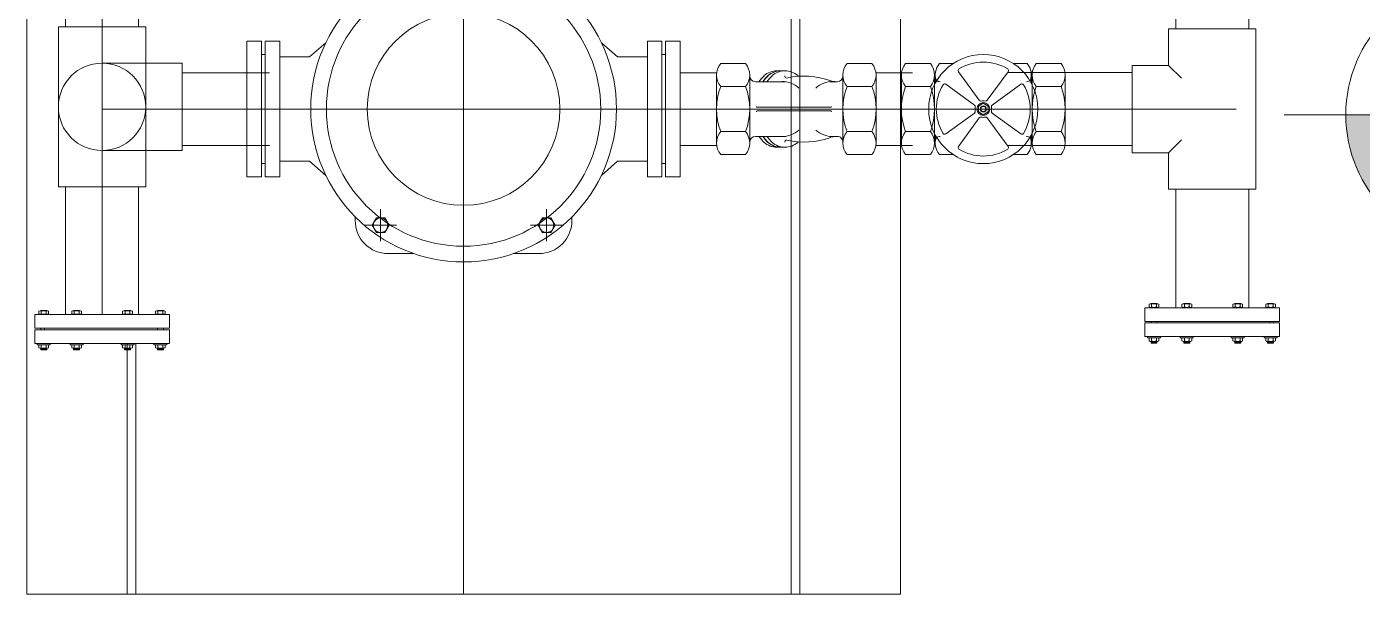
# Model space of a CAD drawing. Header units: millimetres. Extents: x -14329 to 996201, y -409013 to 338495.
# Drawn here: x -6883 to -5900, y 10193 to 10610 of the extents above; entities that cross this region are included whole.
import ezdxf

# ---------------------------------------------------------------- set-up
doc = ezdxf.new("R2010")
doc.units = ezdxf.units.MM
doc.layers.add('A-ANNO-NOTE', color=131, linetype='Continuous', lineweight=9)
doc.layers.add('A-DETL-GENF', color=92, linetype='Continuous', lineweight=9)

# ---------------------------------------------------------------- blocks, each defined once
blk = doc.blocks.new('water-tank-enclosure - water-tank-enclosure-421322-Ground Floor Lvl')
at = {"layer": 'A-DETL-GENF'}
for p, q in [((156.25, -1729.66), (156.25, -2729.66)), ((156.25, -1729.66), (156.25, -2729.66)), ((156.25, -1729.66), (156.25, -2729.66)), ((477.68, -1729.66), (477.68, -2729.66)), ((799.11, -2729.66), (799.11, -1729.66)), ((799.11, -2729.66), (799.11, -1729.66)), ((799.11, -2729.66), (799.11, -1729.66)), ((211.69, -2523.83), (211.69, -1935.49)), ((718.75, -2728.04), (718.75, -2111.06)), ((725.18, -2728.23), (725.18, -2110.88)), ((184.9, -2144.12), (184.9, -2311.97)), ((238.48, -2311.97), (238.48, -2144.12)), ((1001.77, -2145.72), (1001.77, -2313.57)), ((1055.34, -2313.57), (1055.34, -2145.72)), ((179.55, -2311.97), (243.83, -2311.97)), ((179.55, -2429.83), (179.55, -2311.97)), ((243.83, -2311.97), (243.83, -2429.83)), ((996.41, -2313.57), (996.41, -2340.36)), ((1060.7, -2313.57), (996.41, -2313.57)), ((1060.7, -2431.43), (1060.7, -2313.57)), ((318.32, -2322.55), (318.32, -2422.49)), ((329.02, -2322.55), (318.32, -2322.55)), ((329.02, -2422.49), (329.02, -2322.55)), ((331.7, -2322.55), (331.7, -2422.49)), ((342.41, -2322.55), (331.7, -2322.55)), ((342.41, -2334.09), (342.41, -2322.55)), ((376.3, -2323.74), (364.42, -2334.09)), ((579.06, -2323.74), (590.95, -2334.09)), ((612.95, -2322.55), (623.66, -2322.55)), ((612.95, -2334.09), (612.95, -2322.55)), ((623.66, -2322.55), (623.66, -2422.49)), ((626.34, -2322.55), (637.05, -2322.55)), ((626.34, -2422.49), (626.34, -2322.55)), ((637.05, -2322.55), (637.05, -2422.49)), ((329.02, -2332.34), (331.7, -2332.34)), ((329.02, -2412.7), (329.02, -2332.34)), ((331.7, -2332.34), (331.7, -2412.7)), ((342.41, -2410.95), (342.41, -2334.09)), ((364.42, -2334.09), (342.41, -2334.09)), ((590.95, -2334.09), (612.95, -2334.09)), ((612.95, -2410.95), (612.95, -2334.09)), ((623.66, -2332.34), (623.66, -2412.7)), ((626.34, -2332.34), (623.66, -2332.34)), ((626.34, -2412.7), (626.34, -2332.34)), ((211.69, -2338.76), (270.62, -2338.76)), ((270.62, -2338.76), (270.62, -2403.05)), ((334.8, -2345.73), (270.62, -2345.73)), ((637.05, -2345.73), (663.84, -2345.73)), ((663.83, -2397.57), (663.83, -2347.45)), ((666.89, -2339.02), (685.15, -2339.02)), ((688.21, -2347.46), (688.21, -2397.57)), ((708.22, -2344.35), (714.1, -2344.35)), ((756.78, -2347.46), (756.78, -2397.57)), ((778.09, -2339.02), (759.83, -2339.02)), ((781.15, -2345.73), (807.95, -2345.73)), ((781.16, -2397.57), (781.16, -2347.45)), ((799.8, -2397.57), (799.8, -2347.46)), ((799.8, -2347.46), (799.8, -2397.57)), ((802.85, -2339.03), (821.12, -2339.03)), ((821.12, -2339.03), (802.85, -2339.03)), ((824.16, -2347.46), (824.16, -2397.57)), ((824.16, -2397.58), (824.16, -2347.46)), ((824.71, -2353.41), (824.71, -2347.44)), ((827.77, -2339.01), (837.87, -2339.01)), ((857.12, -2366.05), (841.72, -2345)), ((863.01, -2366.05), (878.41, -2345)), ((878.65, -2345.72), (905.44, -2345.72)), ((892.36, -2339.01), (882.26, -2339.01)), ((895.42, -2347.45), (895.42, -2353.41)), ((895.97, -2347.44), (895.97, -2397.55)), ((895.97, -2397.56), (895.97, -2347.44)), ((917.29, -2339.02), (899.01, -2339.02)), ((899.01, -2339.02), (917.29, -2339.02)), ((905.44, -2345.72), (969.63, -2345.72)), ((920.33, -2397.55), (920.33, -2347.44)), ((920.33, -2347.45), (920.33, -2397.55)), ((969.63, -2340.36), (969.63, -2404.65)), ((996.41, -2340.36), (969.63, -2340.36)), ((996.41, -2340.36), (1005.88, -2349.83)), ((666.89, -2355.89), (685.15, -2355.89)), ((692.38, -2352.41), (714.42, -2352.41)), ((746.81, -2352.42), (752.6, -2352.42)), ((778.1, -2355.89), (759.83, -2355.89)), ((802.85, -2355.9), (821.12, -2355.9)), ((821.12, -2355.9), (802.85, -2355.9)), ((853.61, -2369.56), (832.56, -2354.16)), ((866.52, -2369.56), (887.57, -2354.16)), ((895.42, -2353.41), (895.42, -2352.46)), ((917.28, -2355.88), (899.02, -2355.88)), ((899.02, -2355.88), (917.28, -2355.88)), ((211.69, -2372.5), (1046.23, -2372.5)), ((693.74, -2371.21), (747.79, -2371.21)), ((693.74, -2373.79), (747.79, -2373.79)), ((853.61, -2375.45), (832.56, -2390.85)), ((856.42, -2370.4), (860.07, -2368.29)), ((856.42, -2374.61), (856.42, -2370.4)), ((860.07, -2376.72), (856.42, -2374.61)), ((860.07, -2368.29), (863.72, -2370.4)), ((863.72, -2374.61), (860.07, -2376.72)), ((863.72, -2370.4), (863.72, -2374.61)), ((866.52, -2375.45), (887.57, -2390.85)), ((725.18, -2729.66), (725.18, -2384.88)), ((857.12, -2378.96), (841.72, -2400.01)), ((863.01, -2378.96), (878.41, -2400.01)), ((666.88, -2389.13), (685.14, -2389.13)), ((692.38, -2392.6), (714.47, -2392.6)), ((718.75, -2729.66), (718.75, -2388.13)), ((746.81, -2392.6), (752.6, -2392.6)), ((778.1, -2389.13), (759.84, -2389.13)), ((802.85, -2389.14), (821.12, -2389.14)), ((821.12, -2389.14), (802.85, -2389.14)), ((824.71, -2397.56), (824.71, -2391.58)), ((895.42, -2397.56), (895.42, -2391.58)), ((917.28, -2389.13), (899.02, -2389.13)), ((899.02, -2389.13), (917.28, -2389.13)), ((996.41, -2404.65), (1005.88, -2395.18)), ((270.62, -2403.05), (211.69, -2403.05)), ((334.8, -2399.3), (270.62, -2399.3)), ((637.05, -2399.3), (663.83, -2399.3)), ((685.14, -2406), (666.88, -2406)), ((708.22, -2400.67), (714.1, -2400.67)), ((759.84, -2406), (778.1, -2406)), ((781.16, -2399.3), (807.94, -2399.3)), ((821.1, -2406.01), (802.85, -2406.01)), ((802.85, -2406.01), (821.1, -2406.01)), ((837.88, -2406), (827.76, -2406)), ((878.66, -2399.29), (905.44, -2399.29)), ((882.26, -2406), (892.37, -2406)), ((899.03, -2405.99), (917.28, -2405.99)), ((917.28, -2405.99), (899.03, -2405.99)), ((905.44, -2399.29), (969.63, -2399.29)), ((969.63, -2404.65), (996.41, -2404.65)), ((996.41, -2404.65), (996.41, -2431.43)), ((331.7, -2412.7), (329.02, -2412.7)), ((342.41, -2410.95), (364.42, -2410.95)), ((342.41, -2422.49), (342.41, -2410.95)), ((364.42, -2410.95), (376.3, -2421.29)), ((590.95, -2410.95), (579.06, -2421.29)), ((612.95, -2410.95), (590.95, -2410.95)), ((612.95, -2422.49), (612.95, -2410.95)), ((623.66, -2412.7), (626.34, -2412.7)), ((318.32, -2422.49), (329.02, -2422.49)), ((331.7, -2422.49), (342.41, -2422.49)), ((623.66, -2422.49), (612.95, -2422.49)), ((637.05, -2422.49), (626.34, -2422.49)), ((243.83, -2429.83), (179.55, -2429.83)), ((184.9, -2429.83), (184.9, -2523.83)), ((238.48, -2523.83), (238.48, -2429.83)), ((996.41, -2431.43), (1060.7, -2431.43)), ((1001.77, -2431.43), (1001.77, -2518.75)), ((1055.34, -2518.75), (1055.34, -2431.43)), ((416.61, -2446.24), (416.61, -2469.8)), ((538.75, -2446.24), (538.75, -2469.8)), ((397.97, -2454.85), (397.97, -2451.9)), ((410.4, -2458.02), (413.51, -2452.64)), ((413.51, -2452.64), (419.71, -2452.64)), ((419.71, -2452.64), (422.81, -2458.02)), ((535.65, -2452.64), (532.55, -2458.02)), ((541.85, -2452.64), (535.65, -2452.64)), ((544.96, -2458.02), (541.85, -2452.64)), ((557.39, -2454.85), (557.39, -2451.9)), ((404.83, -2458.02), (428.39, -2458.02)), ((413.51, -2463.39), (410.4, -2458.02)), ((419.71, -2463.39), (413.51, -2463.39)), ((422.81, -2458.02), (419.71, -2463.39)), ((550.53, -2458.02), (526.97, -2458.02)), ((532.55, -2458.02), (535.65, -2463.39)), ((535.65, -2463.39), (541.85, -2463.39)), ((541.85, -2463.39), (544.96, -2458.02)), ((422.26, -2478.91), (441.12, -2478.91)), ((533.1, -2478.91), (514.24, -2478.91)), ((162.14, -2533.88), (162.14, -2523.83)), ((162.14, -2523.83), (261.24, -2523.83)), ((165.18, -2523.26), (165.18, -2521.3)), ((166.09, -2520.97), (171.49, -2520.97)), ((171.49, -2523.59), (166.09, -2523.59)), ((166.6, -2520.72), (166.6, -2521.06)), ((170.98, -2520.72), (166.6, -2520.72)), ((166.6, -2523.59), (166.6, -2523.83)), ((167, -2521.3), (167, -2523.26)), ((170.58, -2521.3), (170.58, -2523.26)), ((170.98, -2520.97), (170.98, -2520.72)), ((170.98, -2523.83), (170.98, -2523.59)), ((172.4, -2521.3), (172.4, -2523.26)), ((189.34, -2523.26), (189.34, -2521.3)), ((190.25, -2520.97), (195.65, -2520.97)), ((195.65, -2523.59), (190.25, -2523.59)), ((190.76, -2520.72), (190.76, -2521.06)), ((195.14, -2520.72), (190.76, -2520.72)), ((190.76, -2523.59), (190.76, -2523.83)), ((191.16, -2521.3), (191.16, -2523.26)), ((194.74, -2521.3), (194.74, -2523.26)), ((195.14, -2520.97), (195.14, -2520.72)), ((195.14, -2523.83), (195.14, -2523.59)), ((196.56, -2521.3), (196.56, -2523.26)), ((226.82, -2521.3), (226.82, -2523.26)), ((233.13, -2520.97), (227.73, -2520.97)), ((227.73, -2523.59), (233.13, -2523.59)), ((228.24, -2520.72), (232.62, -2520.72)), ((228.24, -2520.97), (228.24, -2520.72)), ((228.24, -2523.83), (228.24, -2523.59)), ((228.64, -2521.3), (228.64, -2523.26)), ((232.22, -2521.3), (232.22, -2523.26)), ((232.62, -2520.72), (232.62, -2521.06)), ((232.62, -2523.59), (232.62, -2523.83)), ((234.04, -2523.26), (234.04, -2521.3)), ((250.98, -2521.3), (250.98, -2523.26)), ((257.29, -2520.97), (251.89, -2520.97)), ((251.89, -2523.59), (257.29, -2523.59)), ((252.4, -2520.72), (256.78, -2520.72)), ((252.4, -2520.97), (252.4, -2520.72)), ((252.4, -2523.83), (252.4, -2523.59)), ((252.8, -2521.3), (252.8, -2523.26)), ((256.38, -2521.3), (256.38, -2523.26)), ((256.78, -2520.72), (256.78, -2521.06)), ((256.78, -2523.59), (256.78, -2523.83)), ((258.2, -2523.26), (258.2, -2521.3)), ((261.24, -2523.83), (261.24, -2533.88)), ((979, -2518.75), (979, -2528.79)), ((1078.11, -2518.75), (979, -2518.75)), ((982.04, -2518.18), (982.04, -2516.21)), ((982.95, -2515.88), (988.35, -2515.88)), ((988.35, -2518.51), (982.95, -2518.51)), ((983.47, -2515.63), (983.47, -2515.98)), ((987.84, -2515.63), (983.47, -2515.63)), ((983.47, -2518.51), (983.47, -2518.75)), ((983.86, -2516.21), (983.86, -2518.18)), ((987.45, -2516.21), (987.45, -2518.18)), ((987.84, -2515.88), (987.84, -2515.63)), ((987.84, -2518.75), (987.84, -2518.51)), ((989.26, -2516.21), (989.26, -2518.18)), ((1006.21, -2518.18), (1006.21, -2516.21)), ((1007.11, -2515.88), (1012.52, -2515.88)), ((1012.52, -2518.51), (1007.11, -2518.51)), ((1007.63, -2515.63), (1007.63, -2515.98)), ((1012, -2515.63), (1007.63, -2515.63)), ((1007.63, -2518.51), (1007.63, -2518.75)), ((1008.02, -2516.21), (1008.02, -2518.18)), ((1011.61, -2516.21), (1011.61, -2518.18)), ((1012, -2515.88), (1012, -2515.63)), ((1012, -2518.75), (1012, -2518.51)), ((1013.42, -2516.21), (1013.42, -2518.18)), ((1043.68, -2516.21), (1043.68, -2518.18)), ((1049.99, -2515.88), (1044.59, -2515.88)), ((1044.59, -2518.51), (1049.99, -2518.51)), ((1045.1, -2515.63), (1049.48, -2515.63)), ((1045.1, -2515.88), (1045.1, -2515.63)), ((1045.1, -2518.75), (1045.1, -2518.51)), ((1045.5, -2516.21), (1045.5, -2518.18)), ((1049.08, -2516.21), (1049.08, -2518.18)), ((1049.48, -2515.63), (1049.48, -2515.98)), ((1049.48, -2518.51), (1049.48, -2518.75)), ((1050.9, -2518.18), (1050.9, -2516.21)), ((1067.84, -2516.21), (1067.84, -2518.18)), ((1074.15, -2515.88), (1068.75, -2515.88)), ((1068.75, -2518.51), (1074.15, -2518.51)), ((1069.26, -2515.63), (1073.64, -2515.63)), ((1069.26, -2515.88), (1069.26, -2515.63)), ((1069.26, -2518.75), (1069.26, -2518.51)), ((1069.66, -2516.21), (1069.66, -2518.18)), ((1073.24, -2516.21), (1073.24, -2518.18)), ((1073.64, -2515.63), (1073.64, -2515.98)), ((1073.64, -2518.51), (1073.64, -2518.75)), ((1075.06, -2518.18), (1075.06, -2516.21)), ((1078.11, -2528.79), (1078.11, -2518.75)), ((261.24, -2533.88), (162.14, -2533.88)), ((162.14, -2534.9), (162.14, -2544.95)), ((261.24, -2534.9), (162.14, -2534.9)), ((166.6, -2534.9), (166.6, -2533.88)), ((166.6, -2534.66), (166.6, -2534.9)), ((169.33, -2533.88), (169.33, -2534.9)), ((252.4, -2533.88), (252.4, -2534.9)), ((252.4, -2534.9), (252.4, -2534.66)), ((256.78, -2534.9), (256.78, -2533.88)), ((256.78, -2534.66), (256.78, -2534.9)), ((261.24, -2544.95), (261.24, -2534.9)), ((979, -2528.79), (1078.11, -2528.79)), ((979, -2529.82), (1078.11, -2529.82)), ((979, -2539.86), (979, -2529.82)), ((983.47, -2529.82), (983.47, -2528.79)), ((983.47, -2529.58), (983.47, -2529.82)), ((987.84, -2528.79), (987.84, -2529.82)), ((987.84, -2529.82), (987.84, -2529.58)), ((1070.92, -2528.79), (1070.92, -2529.82)), ((1073.64, -2529.82), (1073.64, -2528.79)), ((1073.64, -2529.58), (1073.64, -2529.82)), ((1078.11, -2529.82), (1078.11, -2539.86)), ((162.14, -2544.95), (261.24, -2544.95)), ((173.56, -2544.95), (164.02, -2544.95)), ((164.02, -2544.95), (164.02, -2545.95)), ((173.56, -2545.95), (173.56, -2544.95)), ((197.72, -2544.95), (188.18, -2544.95)), ((188.18, -2544.95), (188.18, -2545.95)), ((197.72, -2545.95), (197.72, -2544.95)), ((235.2, -2544.95), (225.66, -2544.95)), ((225.66, -2544.95), (225.66, -2545.95)), ((230.18, -2729.63), (230.18, -2544.92)), ((235.2, -2545.95), (235.2, -2544.95)), ((236.61, -2729.63), (236.61, -2544.92)), ((249.82, -2544.95), (259.36, -2544.95)), ((249.82, -2545.95), (249.82, -2544.95)), ((259.36, -2544.95), (259.36, -2545.95)), ((1078.11, -2539.86), (979, -2539.86)), ((990.43, -2539.86), (980.88, -2539.86)), ((980.88, -2539.86), (980.88, -2540.86)), ((980.88, -2540.86), (990.43, -2540.86)), ((982.04, -2541.19), (982.04, -2543.16)), ((988.35, -2540.86), (982.95, -2540.86)), ((982.95, -2543.49), (988.35, -2543.49)), ((983.47, -2544.74), (983.47, -2543.4)), ((987.84, -2544.74), (983.47, -2544.74)), ((983.86, -2543.16), (983.86, -2541.19)), ((987.45, -2543.16), (987.45, -2541.19)), ((987.84, -2543.49), (987.84, -2544.74)), ((989.26, -2543.16), (989.26, -2541.19)), ((990.43, -2540.86), (990.43, -2539.86)), ((1005.04, -2539.86), (1014.59, -2539.86)), ((1005.04, -2540.86), (1005.04, -2539.86)), ((1014.59, -2540.86), (1005.04, -2540.86)), ((1006.21, -2543.16), (1006.21, -2541.19)), ((1007.11, -2540.86), (1012.52, -2540.86)), ((1012.52, -2543.49), (1007.11, -2543.49)), ((1007.63, -2543.49), (1007.63, -2544.74)), ((1007.63, -2544.74), (1012, -2544.74)), ((1008.02, -2543.16), (1008.02, -2541.19)), ((1011.61, -2543.16), (1011.61, -2541.19)), ((1012, -2544.74), (1012, -2543.4)), ((1013.42, -2541.19), (1013.42, -2543.16)), ((1014.59, -2539.86), (1014.59, -2540.86)), ((1042.52, -2539.86), (1052.06, -2539.86)), ((1042.52, -2540.86), (1042.52, -2539.86)), ((1052.06, -2540.86), (1042.52, -2540.86)), ((1043.68, -2543.16), (1043.68, -2541.19)), ((1044.59, -2540.86), (1049.99, -2540.86)), ((1049.99, -2543.49), (1044.59, -2543.49)), ((1045.1, -2543.49), (1045.1, -2544.74)), ((1045.1, -2544.74), (1049.48, -2544.74)), ((1045.5, -2543.16), (1045.5, -2541.19)), ((1049.08, -2543.16), (1049.08, -2541.19)), ((1049.48, -2544.74), (1049.48, -2543.4)), ((1050.9, -2541.19), (1050.9, -2543.16)), ((1052.06, -2539.86), (1052.06, -2540.86)), ((1066.68, -2539.86), (1076.22, -2539.86)), ((1066.68, -2540.86), (1066.68, -2539.86)), ((1076.22, -2540.86), (1066.68, -2540.86)), ((1067.84, -2543.16), (1067.84, -2541.19)), ((1068.75, -2540.86), (1074.15, -2540.86)), ((1074.15, -2543.49), (1068.75, -2543.49)), ((1069.26, -2543.49), (1069.26, -2544.74)), ((1069.26, -2544.74), (1073.64, -2544.74)), ((1069.66, -2543.16), (1069.66, -2541.19)), ((1073.24, -2543.16), (1073.24, -2541.19)), ((1073.64, -2544.74), (1073.64, -2543.4)), ((1075.06, -2541.19), (1075.06, -2543.16)), ((1076.22, -2539.86), (1076.22, -2540.86)), ((164.02, -2545.95), (173.56, -2545.95)), ((165.18, -2546.28), (165.18, -2548.25)), ((171.49, -2545.95), (166.09, -2545.95)), ((166.09, -2548.58), (171.49, -2548.58)), ((166.6, -2549.83), (166.6, -2548.48)), ((170.98, -2549.83), (166.6, -2549.83)), ((167, -2548.25), (167, -2546.28)), ((170.58, -2548.25), (170.58, -2546.28)), ((170.98, -2548.58), (170.98, -2549.83)), ((172.4, -2548.25), (172.4, -2546.28)), ((188.18, -2545.95), (197.72, -2545.95)), ((189.34, -2546.28), (189.34, -2548.25)), ((195.65, -2545.95), (190.25, -2545.95)), ((190.25, -2548.58), (195.65, -2548.58)), ((190.76, -2549.83), (190.76, -2548.48)), ((195.14, -2549.83), (190.76, -2549.83)), ((191.16, -2548.25), (191.16, -2546.28)), ((194.74, -2548.25), (194.74, -2546.28)), ((195.14, -2548.58), (195.14, -2549.83)), ((196.56, -2548.25), (196.56, -2546.28)), ((225.66, -2545.95), (235.2, -2545.95)), ((226.82, -2546.28), (226.82, -2548.25)), ((233.13, -2545.95), (227.73, -2545.95)), ((227.73, -2548.58), (233.13, -2548.58)), ((228.24, -2549.83), (228.24, -2548.48)), ((232.62, -2549.83), (228.24, -2549.83)), ((228.64, -2548.25), (228.64, -2546.28)), ((232.22, -2548.25), (232.22, -2546.28)), ((232.62, -2548.58), (232.62, -2549.83)), ((234.04, -2548.25), (234.04, -2546.28)), ((259.36, -2545.95), (249.82, -2545.95)), ((250.98, -2548.25), (250.98, -2546.28)), ((251.89, -2545.95), (257.29, -2545.95)), ((257.29, -2548.58), (251.89, -2548.58)), ((252.4, -2548.58), (252.4, -2549.83)), ((252.4, -2549.83), (256.78, -2549.83)), ((252.8, -2548.25), (252.8, -2546.28)), ((256.38, -2548.25), (256.38, -2546.28)), ((256.78, -2549.83), (256.78, -2548.48)), ((258.2, -2546.28), (258.2, -2548.25)), ((156.25, -2729.66), (799.11, -2729.66)), ((156.25, -2729.66), (799.11, -2729.66)), ((156.25, -2729.66), (799.11, -2729.66))]:
    blk.add_line(p, q, dxfattribs=at)
for centre, radius in [((477.68, -2372.52), 112.5), ((477.68, -2372.52), 100.93), ((477.68, -2372.52), 70.82), ((211.69, -2370.9), 32.14), ((416.61, -2458.02), 5.37), ((538.75, -2458.02), 5.37)]:
    blk.add_circle(centre, radius, dxfattribs=at)
for centre, radius, start, end in [((677.01, -2347.46), 13.17, 140.18466, 219.79617), ((675.03, -2347.46), 13.17, 320.18466, 39.81347), ((692.38, -2348.23), 4.18, 180, 270), ((720.16, -2370.05), 30.74, 133.98674, 144.9861), ((723.01, -2370.05), 30.74, 133.98674, 144.9861), ((723.17, -2370.05), 30.74, 133.98674, 144.9861), ((708.4, -2358.98), 14.63, 91, 130.94892), ((726.03, -2370.05), 30.74, 133.98674, 144.9861), ((711.25, -2358.98), 14.63, 91, 130.94892), ((711.41, -2358.98), 14.63, 91, 130.94892), ((714.27, -2358.98), 14.63, 91, 130.94892), ((715.47, -2348.32), 1.39, 172, 268), ((713.93, -2358.98), 14.63, 49.05107, 89), ((728.33, -2405.11), 56.89, 70, 103), ((752.6, -2348.23), 4.18, 269.99911, 359.5492), ((769.95, -2347.46), 13.17, 140.18653, 219.81534), ((767.98, -2347.46), 13.17, 320.20383, 39.81534), ((812.97, -2347.46), 13.17, 140.18466, 219.79617), ((812.97, -2347.46), 13.17, 140.24624, 219.81006), ((811, -2347.46), 13.17, 320.18466, 39.79617), ((811, -2347.46), 13.17, 320.17079, 39.75189), ((828.35, -2348.23), 4.18, 180, 270.00089), ((828.35, -2348.24), 4.18, 180, 270.00089), ((837.89, -2347.45), 13.17, 140.18466, 200.14603), ((891.78, -2348.22), 4.18, 269.99911, 0), ((891.78, -2348.22), 4.18, 269.99911, 0), ((882.24, -2347.45), 13.17, 339.85397, 39.81534), ((909.13, -2347.45), 13.17, 140.20383, 219.80147), ((909.13, -2347.44), 13.17, 140.24811, 219.85966), ((907.16, -2347.45), 13.17, 320.20383, 39.81534), ((907.16, -2347.44), 13.17, 320.18994, 39.75376), ((710.61, -2372.52), 46.78, 159.17464, 200.80619), ((641.42, -2372.51), 46.78, 339.17464, 20.8102), ((711.95, -2370.94), 18.69, 48, 90), ((749.32, -2370.94), 18.69, 90, 132), ((750.95, -2343.55), 8.7, 250, 270), ((803.56, -2372.51), 46.78, 159.1898, 200.82536), ((734.38, -2372.52), 46.78, 339.19381, 20.82536), ((846.57, -2372.53), 46.78, 159.1676, 200.79915), ((846.57, -2372.52), 46.78, 159.1889, 200.82045), ((777.39, -2372.51), 46.78, 339.17464, 20.81324), ((777.39, -2372.51), 46.78, 339.1676, 20.79594), ((942.74, -2372.5), 46.78, 159.19381, 200.82536), ((942.74, -2372.49), 46.78, 159.20085, 200.8324), ((873.56, -2372.51), 46.78, 339.20085, 20.8324), ((873.56, -2372.5), 46.78, 339.17955, 20.8111), ((693.74, -2370.57), 0.644, 180, 270), ((693.74, -2374.44), 0.644, 90, 180), ((747.79, -2370.57), 0.644, 270, 359.99999), ((747.79, -2374.44), 0.644, 359.99999, 89.94242), ((677, -2397.57), 13.17, 140.18466, 219.81347), ((675.02, -2397.57), 13.17, 320.18466, 39.81347), ((692.38, -2396.78), 4.18, 90, 180), ((720.16, -2374.97), 30.74, 214.99958, 226.01326), ((723.01, -2374.97), 30.74, 214.99958, 226.01326), ((723.17, -2374.97), 30.74, 214.99958, 226.01326), ((708.4, -2386.04), 14.63, 229.05108, 269), ((726.03, -2374.97), 30.74, 214.99958, 226.01326), ((711.25, -2386.04), 14.63, 229.05108, 269), ((711.41, -2386.04), 14.63, 229.05108, 269), ((714.27, -2386.04), 14.63, 229.05108, 269), ((711.95, -2374.08), 18.69, 270, 312), ((715.47, -2396.7), 1.39, 92, 188), ((713.93, -2386.04), 14.63, 271, 310.94893), ((728.33, -2339.91), 56.89, 257, 290), ((749.32, -2374.08), 18.69, 228, 270), ((750.95, -2401.47), 8.7, 90, 110), ((752.6, -2396.78), 4.18, 0, 90.00089), ((769.96, -2397.57), 13.17, 140.18653, 219.81534), ((767.98, -2397.57), 13.17, 320.18653, 39.81534), ((812.96, -2397.58), 13.17, 140.18466, 219.79617), ((812.96, -2397.57), 13.17, 140.19853, 219.84048), ((810.99, -2397.57), 13.17, 320.15765, 39.75189), ((810.99, -2397.58), 13.17, 320.18466, 39.81006), ((828.34, -2396.78), 4.18, 89.99911, 180), ((828.34, -2396.79), 4.18, 89.99911, 180), ((837.88, -2397.56), 13.17, 159.79804, 219.80575), ((891.79, -2396.78), 4.18, 0, 90.00089), ((891.79, -2396.77), 4.18, 0, 90.00089), ((882.25, -2397.56), 13.17, 320.19425, 20.20196), ((909.14, -2397.56), 13.17, 140.18994, 219.81534), ((909.14, -2397.55), 13.17, 140.24811, 219.84235), ((907.17, -2397.55), 13.17, 320.15952, 39.80147), ((907.17, -2397.56), 13.17, 320.20383, 39.81534), ((422.26, -2454.61), 24.3, 179.26172, 270), ((533.1, -2454.61), 24.3, 270, 0.73828), ((166.09, -2522.39), 1.42, 50.19425, 129.80575), ((166.09, -2522.17), 1.42, 230.19425, 309.80575), ((168.79, -2526.01), 5.04, 69.18422, 110.81578), ((168.79, -2518.55), 5.04, 249.18422, 290.81578), ((171.49, -2522.39), 1.42, 50.19425, 129.80575), ((171.49, -2522.17), 1.42, 230.19425, 309.80575), ((190.25, -2522.39), 1.42, 50.19425, 129.80575), ((190.25, -2522.17), 1.42, 230.19425, 309.80575), ((192.95, -2526.01), 5.04, 69.18422, 110.81578), ((192.95, -2518.55), 5.04, 249.18422, 290.81578), ((195.65, -2522.39), 1.42, 50.19425, 129.80575), ((195.65, -2522.17), 1.42, 230.19425, 309.80575), ((227.73, -2522.39), 1.42, 50.19425, 129.80575), ((227.73, -2522.17), 1.42, 230.19425, 309.80575), ((230.43, -2526.01), 5.04, 69.18422, 110.81578), ((230.43, -2518.55), 5.04, 249.18422, 290.81578), ((233.13, -2522.39), 1.42, 50.19425, 129.80575), ((233.13, -2522.17), 1.42, 230.19425, 309.80575), ((251.89, -2522.39), 1.42, 50.19425, 129.80575), ((251.89, -2522.17), 1.42, 230.19425, 309.80575), ((254.59, -2526.01), 5.04, 69.18422, 110.81578), ((254.59, -2518.55), 5.04, 249.18422, 290.81578), ((257.29, -2522.39), 1.42, 50.19425, 129.80575), ((257.29, -2522.17), 1.42, 230.19425, 309.80575), ((982.95, -2517.3), 1.42, 50.19425, 129.80575), ((982.95, -2517.09), 1.42, 230.19425, 309.80575), ((985.65, -2520.92), 5.04, 69.18422, 110.81578), ((985.65, -2513.46), 5.04, 249.18422, 290.81578), ((988.35, -2517.3), 1.42, 50.19425, 129.80575), ((988.35, -2517.09), 1.42, 230.19425, 309.80575), ((1007.11, -2517.3), 1.42, 50.19425, 129.80575), ((1007.11, -2517.09), 1.42, 230.19425, 309.80575), ((1009.82, -2520.92), 5.04, 69.18422, 110.81578), ((1009.82, -2513.46), 5.04, 249.18422, 290.81578), ((1012.52, -2517.3), 1.42, 50.19425, 129.80575), ((1012.52, -2517.09), 1.42, 230.19425, 309.80575), ((1044.59, -2517.3), 1.42, 50.19425, 129.80575), ((1044.59, -2517.09), 1.42, 230.19425, 309.80575), ((1047.29, -2520.92), 5.04, 69.18422, 110.81578), ((1047.29, -2513.46), 5.04, 249.18422, 290.81578), ((1049.99, -2517.3), 1.42, 50.19425, 129.80575), ((1049.99, -2517.09), 1.42, 230.19425, 309.80575), ((1068.75, -2517.3), 1.42, 50.19425, 129.80575), ((1068.75, -2517.09), 1.42, 230.19425, 309.80575), ((1071.45, -2520.92), 5.04, 69.18422, 110.81578), ((1071.45, -2513.46), 5.04, 249.18422, 290.81578), ((1074.15, -2517.3), 1.42, 50.19425, 129.80575), ((1074.15, -2517.09), 1.42, 230.19425, 309.80575), ((982.95, -2542.28), 1.42, 50.19425, 129.80575), ((982.95, -2542.07), 1.42, 230.19425, 309.80575), ((985.51, -2567.79), 24.16, 84.46243, 94.85915), ((985.51, -2568.14), 24.16, 84.46243, 94.85915), ((985.51, -2568.55), 24.16, 84.46243, 94.85915), ((985.65, -2545.91), 5.04, 69.18422, 110.81578), ((985.65, -2538.45), 5.04, 249.18422, 290.81578), ((988.35, -2542.28), 1.42, 50.19425, 129.80575), ((988.35, -2542.07), 1.42, 230.19425, 309.80575), ((1007.11, -2542.28), 1.42, 50.19425, 129.80575), ((1007.11, -2542.07), 1.42, 230.19425, 309.80575), ((1009.67, -2567.79), 24.16, 84.46243, 94.85915), ((1009.67, -2568.14), 24.16, 84.46243, 94.85915), ((1009.67, -2568.55), 24.16, 84.46243, 94.85915), ((1009.82, -2545.91), 5.04, 69.18422, 110.81578), ((1009.82, -2538.45), 5.04, 249.18422, 290.81578), ((1012.52, -2542.28), 1.42, 50.19425, 129.80575), ((1012.52, -2542.07), 1.42, 230.19425, 309.80575), ((1044.59, -2542.28), 1.42, 50.19425, 129.80575), ((1044.59, -2542.07), 1.42, 230.19425, 309.80575), ((1047.15, -2567.79), 24.16, 84.46243, 94.85915), ((1047.15, -2568.14), 24.16, 84.46243, 94.85915), ((1047.15, -2568.55), 24.16, 84.46243, 94.85915), ((1047.29, -2545.91), 5.04, 69.18422, 110.81578), ((1047.29, -2538.45), 5.04, 249.18422, 290.81578), ((1049.99, -2542.28), 1.42, 50.19425, 129.80575), ((1049.99, -2542.07), 1.42, 230.19425, 309.80575), ((1068.75, -2542.28), 1.42, 50.19425, 129.80575), ((1068.75, -2542.07), 1.42, 230.19425, 309.80575), ((1071.31, -2567.79), 24.16, 84.46243, 94.85915), ((1071.31, -2568.14), 24.16, 84.46243, 94.85915), ((1071.31, -2568.55), 24.16, 84.46243, 94.85915), ((1071.45, -2545.91), 5.04, 69.18422, 110.81578), ((1071.45, -2538.45), 5.04, 249.18422, 290.81578), ((1074.15, -2542.28), 1.42, 50.19425, 129.80575), ((1074.15, -2542.07), 1.42, 230.19425, 309.80575), ((166.09, -2547.37), 1.42, 50.19425, 129.80575), ((166.09, -2547.16), 1.42, 230.19425, 309.80575), ((168.93, -2572.87), 24.16, 85.14085, 95.53757), ((168.93, -2573.22), 24.16, 85.14085, 95.53757), ((168.93, -2573.63), 24.16, 85.14085, 95.53757), ((168.79, -2550.99), 5.04, 69.18422, 110.81578), ((168.79, -2543.54), 5.04, 249.18422, 290.81578), ((171.49, -2547.37), 1.42, 50.19425, 129.80575), ((171.49, -2547.16), 1.42, 230.19425, 309.80575), ((190.25, -2547.37), 1.42, 50.19425, 129.80575), ((190.25, -2547.16), 1.42, 230.19425, 309.80575), ((193.09, -2572.87), 24.16, 85.14085, 95.53757), ((193.09, -2573.22), 24.16, 85.14085, 95.53757), ((193.09, -2573.63), 24.16, 85.14085, 95.53757), ((192.95, -2550.99), 5.04, 69.18422, 110.81578), ((192.95, -2543.54), 5.04, 249.18422, 290.81578), ((195.65, -2547.37), 1.42, 50.19425, 129.80575), ((195.65, -2547.16), 1.42, 230.19425, 309.80575), ((227.73, -2547.37), 1.42, 50.19425, 129.80575), ((227.73, -2547.16), 1.42, 230.19425, 309.80575), ((230.57, -2572.87), 24.16, 85.14085, 95.53757), ((230.57, -2573.22), 24.16, 85.14085, 95.53757), ((230.57, -2573.63), 24.16, 85.14085, 95.53757), ((230.43, -2550.99), 5.04, 69.18422, 110.81578), ((230.43, -2543.54), 5.04, 249.18422, 290.81578), ((233.13, -2547.37), 1.42, 50.19425, 129.80575), ((233.13, -2547.16), 1.42, 230.19425, 309.80575), ((251.89, -2547.37), 1.42, 50.19425, 129.80575), ((251.89, -2547.16), 1.42, 230.19425, 309.80575), ((254.73, -2572.87), 24.16, 85.14085, 95.53757), ((254.73, -2573.22), 24.16, 85.14085, 95.53757), ((254.73, -2573.63), 24.16, 85.14085, 95.53757), ((254.59, -2550.99), 5.04, 69.18422, 110.81578), ((254.59, -2543.54), 5.04, 249.18422, 290.81578), ((257.29, -2547.37), 1.42, 50.19425, 129.80575), ((257.29, -2547.16), 1.42, 230.19425, 309.80575)]:
    blk.add_arc(centre, radius, start, end, dxfattribs=at)
for major_axis in [(0, 40.18), (0, 4.75), (0, 2.32), (0, 1.91)]:
    blk.add_ellipse((860.07, -2372.5), major_axis=major_axis, ratio=1, dxfattribs=at)
for centre, major_axis, start_param, end_param in [((860.07, -2372.5), (0, 34.56), 5.737298, 6.829073), ((702.17, -2370.05), (21.74, 21.74), 0, 0.017685), ((842.85, -2344.17), (0, 1.4), 0.545888, 2.202505), ((877.28, -2344.17), (0, 1.4), 4.08068, 5.737298), ((860.07, -2372.5), (0, 34.56), 1.024909, 2.116684), ((831.73, -2355.29), (0, 1.4), 5.651476, 7.308094), ((888.4, -2355.29), (0, 1.4), 5.258277, 6.914894), ((860.07, -2372.5), (0, 34.56), 4.166501, 5.258277), ((858.26, -2365.22), (0, 1.4), 2.202505, 3.385038), ((860.07, -2372.5), (0, 6.1), 6.03974, 6.52663), ((861.88, -2365.22), (0, 1.4), 2.898148, 4.08068), ((852.78, -2370.69), (0, 1.4), 4.468944, 5.651476), ((852.78, -2374.31), (0, 1.4), 3.773302, 4.955834), ((860.07, -2372.5), (0, 6.1), 1.327351, 1.814241), ((867.35, -2370.69), (0, 1.4), 0.631709, 1.814241), ((867.35, -2374.31), (0, 1.4), 1.327351, 2.509884), ((860.07, -2372.5), (0, 6.1), 4.468944, 4.955834), ((858.26, -2379.79), (0, 1.4), 6.03974, 7.222273), ((860.07, -2372.5), (0, 6.1), 2.898148, 3.385038), ((861.88, -2379.79), (0, 1.4), 5.344098, 6.52663), ((702.17, -2374.97), (-21.74, 21.74), 3.123908, 3.141593), ((831.73, -2389.72), (0, 1.4), 2.116684, 3.773302), ((888.4, -2389.72), (0, 1.4), 2.509884, 4.166501), ((842.85, -2400.84), (0, 1.4), 0.939087, 2.595705), ((860.07, -2372.5), (0, 34.56), 2.595705, 3.68748), ((877.28, -2400.84), (0, 1.4), 3.68748, 5.344098)]:
    blk.add_ellipse(centre, major_axis=major_axis, ratio=1, start_param=start_param, end_param=end_param, dxfattribs=at)
blk = doc.blocks.new('125-lvl - BEL-LVL-1026112-Ground Floor Lvl')
at = {"layer": 'A-ANNO-NOTE'}
h = blk.add_hatch(color=256, dxfattribs=at)
edge = h.paths.add_edge_path()
edge.add_line((0, 0), (0, -1))
edge.add_arc((0, 0), 1, 180, 270, ccw=False)
edge.add_line((-1, 0), (0, 0))
for q in [(-1.4538, 0), (-1, 0)]:
    blk.add_line((0, 0), q, dxfattribs=at)
blk.add_circle((0, 0), 1, dxfattribs=at)
blk.add_arc((0, 0), 1, 180, 270, dxfattribs=at)

msp = doc.modelspace()

# ---------------------------------------------------------------- block references
at = {"layer": 'A-ANNO-NOTE', "xscale": 100, "yscale": 100, "zscale": 100}
msp.add_blockref('125-lvl - BEL-LVL-1026112-Ground Floor Lvl', (-5812.066, 10545.466), dxfattribs=at)
at = {"layer": 'A-DETL-GENF'}
msp.add_blockref('water-tank-enclosure - water-tank-enclosure-421322-Ground Floor Lvl', (-7038.853, 12922.171), dxfattribs=at)

doc.saveas('drawing.dxf')
